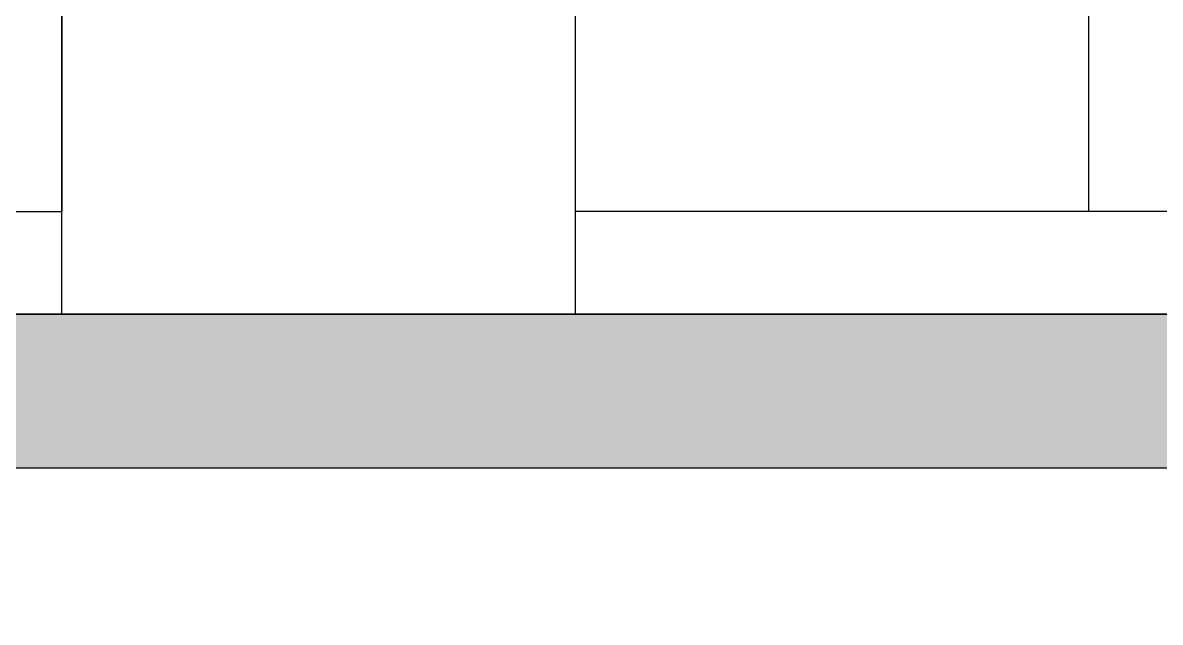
# Model space of a CAD drawing. Header units: inches. Extents: x 0.9 to 45.9, y 0.4 to 30.4.
# Drawn here: x 26.872 to 27.98, y 9.034 to 9.618 of the extents above; entities that cross this region are included whole.
import ezdxf

# ---------------------------------------------------------------- set-up
doc = ezdxf.new("R2010")
doc.units = ezdxf.units.IN
doc.header["$MEASUREMENT"] = 0
doc.layers.add('MUROS', color=9, linetype='Continuous')

msp = doc.modelspace()

# ---------------------------------------------------------------- hatches: boundary and pattern name
at = {"linetype": 'ByBlock', "ltscale": 0.01}
h = msp.add_hatch(dxfattribs=at)
h.set_pattern_fill('EARTH', color=34, scale=0.02, style=0)
h.set_pattern_definition([(0, (-1796.467, -909.33749), (0.127, 0.127), [0.127, -0.127]), (0, (-1796.467, -909.28987), (0.127, 0.127), [0.127, -0.127]), (0, (-1796.467, -909.24224), (0.127, 0.127), [0.127, -0.127]), (90, (-1796.45113, -909.22637), (-0.127, 0.127), [0.127, -0.127]), (90, (-1796.4035, -909.22637), (-0.127, 0.127), [0.127, -0.127]), (90, (-1796.35588, -909.22637), (-0.127, 0.127), [0.127, -0.127])])
h.paths.add_polyline_path([(19.4599, 9.3342), (35.0849, 9.3342), (35.0849, 9.1842), (36.0849, 9.1842), (36.0849, 9.0342), (34.9349, 9.0342), (34.9349, 9.1842), (19.6099, 9.1842), (19.6099, 9.0342), (18.4599, 9.0342), (18.4599, 9.1842), (19.4599, 9.1842)])

# ---------------------------------------------------------------- linework, layer by layer
at = {"color": 34, "linetype": 'ByBlock', "ltscale": 0.01, "elevation": -0.074}
msp.add_lwpolyline([(19.4599, 9.3342), (35.0849, 9.3342), (35.0849, 9.1842), (36.0849, 9.1842), (36.0849, 9.0342), (34.9349, 9.0342), (34.9349, 9.1842), (19.6099, 9.1842), (19.6099, 9.0342), (18.4599, 9.0342), (18.4599, 9.1842), (19.4599, 9.1842), (19.4599, 9.3342)], dxfattribs=at)
at = {"layer": 'MUROS'}
for p, q in [((26.9099, 12.8141, -0.074), (26.9099, 9.4343, -0.074)), ((26.9099, 9.4343, -0.074), (26.9099, 11.6836, -0.074)), ((27.9099, 11.6243, -0.074), (27.9099, 9.4343, -0.074)), ((27.9099, 11.6243, -0.074), (27.9099, 9.4343, -0.074)), ((26.9099, 9.9343, -0.074), (26.9099, 9.4343, -0.074)), ((26.9099, 9.3343, -0.074), (26.9099, 9.9343, -0.074)), ((27.4099, 9.9343, -0.074), (27.4099, 9.3343, -0.074)), ((26.9099, 9.4342, -0.074), (20.1599, 9.4342, -0.074)), ((28.0599, 9.4343, -0.074), (27.4099, 9.4343, -0.074)), ((33.5599, 9.3342, -0.074), (19.4599, 9.3342, -0.074)), ((27.0599, 9.3343, -0.074), (27.2099, 9.3343, -0.074))]:
    msp.add_line(p, q, dxfattribs=at)

doc.saveas('drawing.dxf')
